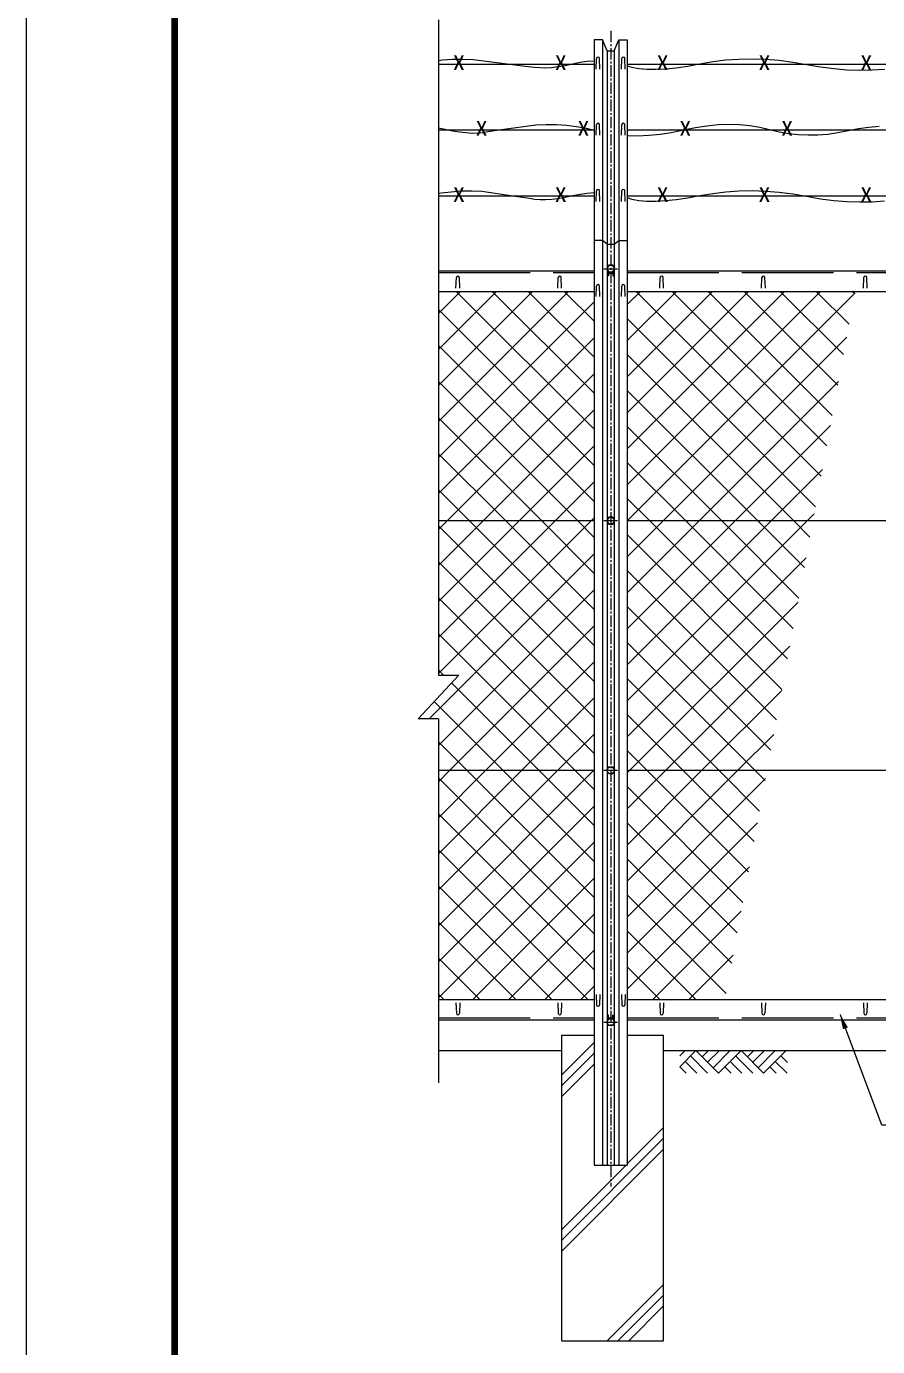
# Model space of a CAD drawing. Units: millimetres, scale not verified. Extents: x -4455 to 4455, y -3150 to 3150.
# Drawn here: x -4455 to -2783, y -975 to 1617 of the extents above; entities that cross this region are included whole.
import ezdxf
from ezdxf.enums import TextEntityAlignment as Align

# ---------------------------------------------------------------- set-up
doc = ezdxf.new("R2010")
doc.units = ezdxf.units.MM
doc.header["$LTSCALE"] = 30
for name, pattern in [('DASHED', [7.5, 6, -1.5]), ('USER1', [2, 1.25, -0.25, 0.25, -0.25]), ('USER4', [1.125, 0.75, -0.125, 0.125, -0.125])]:
    doc.linetypes.add(name, pattern=pattern)
for name, color, linetype, lineweight in [('0-2_6文字', 3, 'Continuous', 9), ('0-3_0', 7, 'Continuous', 9), ('0-4_1部材', 3, 'Continuous', 18), ('0-5_8部品', 7, 'Continuous', 9), ('0-6_GL', 7, 'Continuous', 9), ('0-7_4基礎', 4, 'Continuous', 18), ('0-8_中心線', 1, 'USER1', 18), ('0-A_2網', 4, 'Continuous', 18), ('0-D_D-TTL', 7, 'Continuous', 9)]:
    doc.layers.add(name, color=color, linetype=linetype, lineweight=lineweight)
doc.styles.add('ＭＳ ゴシック', font='')
doc.styles.get('ＭＳ ゴシック').set_extended_font_data('MS Gothic')

# ---------------------------------------------------------------- blocks, each defined once
blk = doc.blocks.new('GL-マーク')
at = {"layer": '0-3_0', "color": 1, "lineweight": 18}
for p, q in [((-418.12, -21.21), (-396.91, 0)), ((-418.12, -63.64), (-354.48, 0)), ((-354.48, 0), (-265.86, -88.62)), ((-304.52, 0), (-329.5, -24.98)), ((-262.09, 0), (-308.29, -46.2)), ((-219.67, 0), (-287.08, -67.41)), ((-177.24, 0), (-265.86, -88.62)), ((-177.24, 0), (-88.62, -88.62)), ((-127.28, 0), (-152.26, -24.98)), ((-84.85, 0), (-131.05, -46.19)), ((-42.43, 0), (-109.83, -67.41)), ((0, 0), (-88.62, -88.62)), ((-396.91, -42.43), (-350.71, -88.62)), ((-375.7, -21.21), (-308.29, -88.62)), ((-219.67, -42.43), (-173.47, -88.62)), ((-198.45, -21.21), (-131.05, -88.62)), ((3.77, -88.62), (-42.43, -42.43)), ((4.99, -47.42), (-21.21, -21.21)), ((-418.12, -63.64), (-393.14, -88.62)), ((-240.88, -63.64), (-215.9, -88.62)), ((-38.66, -88.62), (-63.64, -63.64))]:
    blk.add_line(p, q, dxfattribs=at)

msp = doc.modelspace()

# ---------------------------------------------------------------- linework, layer by layer
at = {"layer": '0-2_6文字', "color": 7}
msp.add_lwpolyline([(-2157.56, -539.77), (-2774.85, -539.77), (-2856.62, -323.74)], dxfattribs=at)
msp.add_solid([(-2857.32, -321.87), (-2841.83, -348.08), (-2851.58, -351.77)], dxfattribs=at)
at = {"layer": '0-4_1部材', "color": 4}
for p, q in [((-3645.86, 1629.72), (-3645.86, 343.41)), ((-3605.86, 343.41), (-3685.86, 257.25)), ((-3645.86, 343.41), (-3605.86, 343.41)), ((-3645.86, 257.25), (-3685.86, 257.25)), ((-3645.86, 257.25), (-3645.86, -456.87))]:
    msp.add_line(p, q, dxfattribs=at)
at = {"layer": '0-4_1部材', "color": 7, "lineweight": 9}
for p, q in [((-3340.15, 1590.28), (-3340.15, -618.43)), ((-3291.65, 1590.28), (-3275.15, 1590.28)), ((-3275.15, 1590.28), (-3275.15, -618.43)), ((-3300.65, 1189.33), (-3291.65, 1196.57)), ((-3291.65, 1196.57), (-3275.15, 1196.57)), ((-3314.65, 1189.33), (-3300.65, 1189.33)), ((-3645.86, 1136.57), (-3340.15, 1136.57)), ((-3275.15, 1136.57), (-1540.15, 1136.57)), ((-3645.86, 1096.57), (-3340.15, 1096.57)), ((-3275.15, 1096.57), (-1540.15, 1096.57)), ((-3645.86, 646.57), (-3340.15, 646.57)), ((-3275.15, 646.57), (-1540.15, 646.57)), ((-3645.86, 156.57), (-3340.15, 156.57)), ((-3275.15, 156.57), (-1540.15, 156.57)), ((-3645.86, -293.43), (-3340.15, -293.43)), ((-3275.15, -293.43), (-1540.15, -293.43)), ((-3645.86, -333.43), (-3340.15, -333.43)), ((-3275.15, -333.43), (-1540.15, -333.43)), ((-3340.15, -618.43), (-3275.15, -618.43))]:
    msp.add_line(p, q, dxfattribs=at)
at = {"layer": '0-4_1部材'}
for p, q in [((-3323.65, 1590.28), (-3323.65, -618.43)), ((-3291.65, 1590.28), (-3291.65, -618.43)), ((-3314.65, 1568.57), (-3314.65, -618.43)), ((-3300.65, 1568.57), (-3300.65, -618.43)), ((-3336.14, 1533.01), (-3335.39, 1553.51)), ((-3328.64, 1533.01), (-3329.39, 1553.51)), ((-3286.66, 1533.01), (-3285.91, 1553.51)), ((-3279.16, 1533.01), (-3279.91, 1553.51)), ((-3336.14, 1403.1), (-3335.39, 1423.6)), ((-3328.64, 1403.1), (-3329.39, 1423.6)), ((-3286.66, 1403.1), (-3285.91, 1423.6)), ((-3279.16, 1403.1), (-3279.91, 1423.6)), ((-3336.14, 1273.2), (-3335.39, 1293.7)), ((-3328.64, 1273.2), (-3329.39, 1293.7)), ((-3286.66, 1273.2), (-3285.91, 1293.7)), ((-3279.16, 1273.2), (-3279.91, 1293.7)), ((-3611.4, 1103.07), (-3610.65, 1123.57)), ((-3603.9, 1103.07), (-3604.65, 1123.57)), ((-3411.4, 1103.07), (-3410.65, 1123.57)), ((-3403.9, 1103.07), (-3404.65, 1123.57)), ((-3211.4, 1103.07), (-3210.65, 1123.57)), ((-3203.9, 1103.07), (-3204.65, 1123.57)), ((-3011.4, 1103.07), (-3010.65, 1123.57)), ((-3003.9, 1103.07), (-3004.65, 1123.57)), ((-2811.4, 1103.07), (-2810.65, 1123.57)), ((-2803.9, 1103.07), (-2804.65, 1123.57)), ((-3611.4, -299.93), (-3610.65, -320.43)), ((-3603.9, -299.93), (-3604.65, -320.43)), ((-3411.4, -299.93), (-3410.65, -320.43)), ((-3403.9, -299.93), (-3404.65, -320.43)), ((-3211.4, -299.93), (-3210.65, -320.43)), ((-3203.9, -299.93), (-3204.65, -320.43)), ((-3011.4, -299.93), (-3010.65, -320.43)), ((-3003.9, -299.93), (-3004.65, -320.43)), ((-2811.4, -299.93), (-2810.65, -320.43)), ((-2803.9, -299.93), (-2804.65, -320.43))]:
    msp.add_line(p, q, dxfattribs=at)
at = {"layer": '0-4_1部材', "color": 1}
for p, q in [((-3645.86, 1542.57), (-3340.15, 1542.57)), ((-3275.15, 1542.57), (-1540.15, 1542.57)), ((-3645.86, 1413.72), (-3340.15, 1413.72)), ((-3275.15, 1413.72), (-1540.15, 1413.72)), ((-3645.86, 1283.81), (-3340.15, 1283.81)), ((-3275.15, 1283.81), (-1540.15, 1283.81))]:
    msp.add_line(p, q, dxfattribs=at)
at = {"layer": '0-4_1部材', "color": 1, "linetype": 'DASHED'}
for p, q in [((-3645.86, 1133.57), (-3340.15, 1133.57)), ((-3275.15, 1133.57), (-1540.15, 1133.57)), ((-3645.86, -329.43), (-3340.15, -329.43)), ((-3275.15, -329.43), (-1540.15, -329.43))]:
    msp.add_line(p, q, dxfattribs=at)
at = {"layer": '0-4_1部材', "color": 7, "lineweight": 9}
for points in [[(-3314.65, 1568.78), (-3323.65, 1590.28), (-3340.15, 1590.28)], [(-3314.65, 1568.78), (-3300.65, 1568.78), (-3291.65, 1590.28)], [(-3314.65, 1189.33), (-3323.65, 1196.57), (-3340.15, 1196.57)]]:
    msp.add_lwpolyline(points, dxfattribs=at)
at = {"layer": '0-4_1部材', "color": 1}
for points in [[(-3645.86, 1549.99), (-3637.87, 1550.98), (-3617.97, 1552.33), (-3597.87, 1552.58), (-3577.56, 1551.73), (-3505.58, 1542.57)], [(-3505.58, 1542.57), (-3470.32, 1537.69), (-3456.99, 1536.56), (-3446.74, 1535.66), (-3435.62, 1535.56), (-3423.64, 1536.27), (-3410.81, 1537.78), (-3397.11, 1540.09), (-3382.55, 1543.2), (-3367.8, 1546.23), (-3353.53, 1548.28), (-3340.15, 1549.32)], [(-3275.15, 1539.29), (-3265.91, 1536.45), (-3252.11, 1533.93), (-3236.56, 1532.57), (-3219.25, 1532.38), (-3200.18, 1533.35), (-3179.36, 1535.49), (-3156.78, 1538.8), (-3132.45, 1543.28), (-3107.12, 1547.68), (-3081.53, 1550.78), (-3055.7, 1552.58), (-3029.62, 1553.06), (-3003.29, 1552.24), (-2976.71, 1550.12), (-2949.88, 1546.68), (-2922.8, 1541.94), (-2895.89, 1537.2), (-2869.55, 1533.75), (-2843.78, 1531.61), (-2818.59, 1530.76), (-2793.98, 1531.21), (-2769.94, 1532.95)], [(-3522.22, 1413.72), (-3548.92, 1409.4), (-3558.31, 1407.7), (-3568.57, 1406.81), (-3579.68, 1406.71), (-3591.66, 1407.42), (-3604.5, 1408.93), (-3618.19, 1411.24), (-3632.75, 1414.35), (-3645.86, 1417.04)], [(-3340.15, 1412.54), (-3355.11, 1416.14), (-3374.61, 1419.68), (-3394.31, 1422.13), (-3414.22, 1423.48), (-3434.32, 1423.73), (-3454.62, 1422.88), (-3522.22, 1413.72)], [(-3118.64, 1421.01), (-3141.3, 1417.52), (-3164.59, 1412.69), (-3187.92, 1407.87), (-3210.7, 1404.38), (-3232.92, 1402.22), (-3254.6, 1401.41), (-3275.15, 1401.91)], [(-2780.12, 1420.33), (-2800.81, 1418.48), (-2821.23, 1415.54), (-2841.37, 1411.49), (-2861.28, 1407.51), (-2881.02, 1404.75), (-2900.58, 1403.22), (-2919.97, 1402.9), (-2939.19, 1403.82), (-2958.23, 1405.95), (-2977.09, 1409.31), (-2995.78, 1413.89), (-3014.69, 1418.42), (-3034.23, 1421.6), (-3054.4, 1423.46), (-3075.19, 1423.98), (-3096.6, 1423.16), (-3118.64, 1421.01)], [(-3645.86, 1288.84), (-3640.69, 1289.78), (-3620.99, 1292.23), (-3601.09, 1293.57), (-3580.99, 1293.82), (-3560.69, 1292.97), (-3499.51, 1283.81)], [(-3499.51, 1283.81), (-3466.39, 1279.5), (-3456.99, 1277.8), (-3446.74, 1276.9), (-3435.62, 1276.81), (-3423.64, 1277.51), (-3410.81, 1279.02), (-3397.11, 1281.33), (-3382.55, 1284.44), (-3367.8, 1287.47), (-3353.53, 1289.52), (-3340.15, 1290.57)], [(-3275.15, 1280.53), (-3265.91, 1277.7), (-3252.11, 1275.17), (-3236.56, 1273.81), (-3219.25, 1273.62), (-3200.18, 1274.6), (-3179.36, 1276.74), (-3156.78, 1280.05), (-3132.45, 1284.52), (-3107.12, 1288.93), (-3081.53, 1292.03), (-3055.7, 1293.82), (-3029.62, 1294.31), (-3003.29, 1293.49), (-2976.71, 1291.36), (-2949.88, 1287.93), (-2922.8, 1283.19), (-2895.89, 1278.44), (-2869.55, 1275), (-2843.78, 1272.85), (-2818.59, 1272), (-2793.98, 1272.45), (-2769.94, 1274.2)]]:
    msp.add_lwpolyline(points, dxfattribs=at)
at = {"layer": '0-4_1部材'}
for centre, start, end in [((-3332.39, 1553.51), 0, 180), ((-3282.91, 1553.51), 0, 180), ((-3332.39, 1423.6), 0, 180), ((-3282.91, 1423.6), 0, 180), ((-3332.39, 1293.7), 0, 180), ((-3282.91, 1293.7), 0, 180), ((-3607.65, 1123.57), 0, 180), ((-3407.65, 1123.57), 0, 180), ((-3207.65, 1123.57), 0, 180), ((-3007.65, 1123.57), 0, 180), ((-2807.65, 1123.57), 0, 180), ((-3607.65, -320.43), 180, 0), ((-3407.65, -320.43), 180, 0), ((-3207.65, -320.43), 180, 0), ((-3007.65, -320.43), 180, 0), ((-2807.65, -320.43), 180, 0)]:
    msp.add_arc(centre, 3, start, end, dxfattribs=at)
at = {"layer": '0-5_8部品', "color": 1, "linetype": 'USER1', "lineweight": 18}
for p, q in [((-3321.08, 1141.02), (-3294.2, 1141.02)), ((-3321.08, 646.57), (-3294.2, 646.57)), ((-3321.08, 156.57), (-3294.2, 156.57)), ((-3321.08, -337.88), (-3294.2, -337.88))]:
    msp.add_line(p, q, dxfattribs=at)
at = {"layer": '0-5_8部品'}
for p, q in [((-3313.9, 1138.26), (-3313.9, 1127.34)), ((-3313.08, 1136.84), (-3313.9, 1136.84)), ((-3311.9, 1132.34), (-3313.9, 1132.34)), ((-3311.9, 1132.57), (-3303.4, 1132.57)), ((-3303.4, 1134.8), (-3303.4, 1127.34)), ((-3303.4, 1132.34), (-3301.4, 1132.34)), ((-3303.4, 1127.34), (-3301.4, 1127.34)), ((-3302.23, 1136.84), (-3301.4, 1136.84)), ((-3301.4, 1138.26), (-3301.4, 1127.34)), ((-3336.17, 1086.41), (-3335.42, 1106.91)), ((-3328.67, 1086.41), (-3329.42, 1106.91)), ((-3286.63, 1086.41), (-3285.88, 1106.91)), ((-3279.13, 1086.41), (-3279.88, 1106.91)), ((-3336.17, -283.28), (-3335.42, -303.78)), ((-3328.67, -283.28), (-3329.42, -303.78)), ((-3286.63, -283.28), (-3285.88, -303.78)), ((-3279.13, -283.28), (-3279.88, -303.78)), ((-3313.9, -335.13), (-3313.9, -324.2)), ((-3311.9, -324.2), (-3313.9, -324.2)), ((-3311.9, -329.2), (-3313.9, -329.2)), ((-3313.08, -333.7), (-3313.9, -333.7)), ((-3311.9, -331.67), (-3311.9, -324.2)), ((-3311.9, -329.43), (-3303.4, -329.43)), ((-3303.4, -329.2), (-3301.4, -329.2)), ((-3302.23, -333.7), (-3301.4, -333.7)), ((-3301.4, -335.13), (-3301.4, -324.2))]:
    msp.add_line(p, q, dxfattribs=at)
at = {"layer": '0-5_8部品', "color": 3, "lineweight": 18}
for points in [[(-3299.81, 1141.02), (-3303.73, 1147.81), (-3311.57, 1147.81), (-3315.49, 1141.02), (-3311.57, 1134.23), (-3303.73, 1134.23)], [(-3299.81, 646.57), (-3303.73, 653.36), (-3311.57, 653.36), (-3315.49, 646.57), (-3311.57, 639.78), (-3303.73, 639.78)], [(-3299.81, 156.57), (-3303.73, 149.78), (-3311.57, 149.78), (-3315.49, 156.57), (-3311.57, 163.36), (-3303.73, 163.36)], [(-3299.81, -337.88), (-3303.73, -344.67), (-3311.57, -344.67), (-3315.49, -337.88), (-3311.57, -331.09), (-3303.73, -331.09)]]:
    msp.add_lwpolyline(points, close=True, dxfattribs=at)
at = {"layer": '0-5_8部品'}
for points in [[(-3311.9, 1134.8), (-3311.9, 1127.34), (-3313.9, 1127.34)], [(-3303.4, -331.67), (-3303.4, -324.2), (-3301.4, -324.2)]]:
    msp.add_lwpolyline(points, dxfattribs=at)
at = {"layer": '0-5_8部品', "color": 3, "lineweight": 18}
for centre in [(-3307.65, 1141.02), (-3307.65, 646.57), (-3307.65, 156.57), (-3307.65, -337.88)]:
    msp.add_circle(centre, 6.8, dxfattribs=at)
at = {"layer": '0-5_8部品'}
for centre, start, end in [((-3332.42, 1106.91), 0, 180), ((-3282.88, 1106.91), 0, 180), ((-3332.42, -303.78), 180, 0), ((-3282.88, -303.78), 180, 0)]:
    msp.add_arc(centre, 3, start, end, dxfattribs=at)
at = {"layer": '0-6_GL'}
for p, q in [((-3645.86, -393.43), (-3403.7, -393.43)), ((-3203.7, -393.43), (-1603.7, -393.43))]:
    msp.add_line(p, q, dxfattribs=at)
at = {"layer": '0-7_4基礎', "color": 7, "lineweight": 9}
for p, q in [((-3403.7, -963.43), (-3403.7, -363.43)), ((-3403.7, -363.43), (-3340.15, -363.43)), ((-3275.15, -363.43), (-3203.7, -363.43)), ((-3203.7, -963.43), (-3203.7, -363.43)), ((-3403.7, -963.43), (-3203.7, -963.43))]:
    msp.add_line(p, q, dxfattribs=at)
at = {"layer": '0-7_4基礎'}
for p, q in [((-3403.7, -441.21), (-3340.15, -377.66)), ((-3403.7, -462.42), (-3340.15, -398.87)), ((-3403.7, -483.63), (-3340.15, -420.08)), ((-3403.7, -765.88), (-3203.7, -565.88)), ((-3275.15, -616.12), (-3203.7, -544.67)), ((-3403.7, -787.09), (-3203.7, -587.09)), ((-3403.7, -744.67), (-3277.47, -618.43)), ((-3314.65, -963.43), (-3203.7, -852.49)), ((-3293.43, -963.43), (-3203.7, -873.7)), ((-3272.22, -963.43), (-3203.7, -894.91))]:
    msp.add_line(p, q, dxfattribs=at)
at = {"layer": '0-8_中心線', "linetype": 'USER4'}
msp.add_line((-3307.65, 1607.9), (-3307.65, -660.67), dxfattribs=at)
at = {"layer": '0-A_2網'}
for p, q in [((-3645.86, 1053.38), (-3602.67, 1096.57)), ((-3645.86, 982.67), (-3531.96, 1096.57)), ((-3645.86, 911.96), (-3461.25, 1096.57)), ((-3645.86, 841.25), (-3390.54, 1096.57)), ((-3340.15, 825.77), (-3610.95, 1096.57)), ((-3340.15, 896.48), (-3540.24, 1096.57)), ((-3340.15, 967.19), (-3469.53, 1096.57)), ((-3340.15, 1037.9), (-3398.82, 1096.57)), ((-3275.15, 1070.53), (-3249.12, 1096.57)), ((-3275.15, 999.82), (-3178.41, 1096.57)), ((-3275.15, 929.11), (-3107.7, 1096.57)), ((-3275.15, 858.4), (-3036.99, 1096.57)), ((-3275.15, 787.69), (-2966.27, 1096.57)), ((-3275.15, 716.98), (-2895.56, 1096.57)), ((-2894.35, 733.52), (-3257.4, 1096.57)), ((-2883.37, 793.25), (-3186.69, 1096.57)), ((-2872.39, 852.98), (-3115.98, 1096.57)), ((-2861.41, 912.71), (-3045.27, 1096.57)), ((-2850.42, 972.43), (-2974.56, 1096.57)), ((-2839.44, 1032.16), (-2903.85, 1096.57)), ((-2828.46, 1091.89), (-2833.14, 1096.57)), ((-3645.86, 770.54), (-3340.15, 1076.24)), ((-3340.15, 755.06), (-3645.86, 1060.76)), ((-2905.33, 673.79), (-3275.15, 1043.61)), ((-3645.86, 699.83), (-3340.15, 1005.53)), ((-3340.15, 684.35), (-3645.86, 990.05)), ((-3628.41, 646.57), (-3340.15, 934.82)), ((-3373.09, 646.57), (-3645.86, 919.34)), ((-3133.43, 646.57), (-2860.08, 919.92)), ((-3019.53, 646.57), (-3275.15, 902.19)), ((-3557.7, 646.57), (-3340.15, 864.11)), ((-3443.8, 646.57), (-3645.86, 848.63)), ((-3090.24, 646.57), (-3275.15, 831.48)), ((-3062.72, 646.57), (-2876.01, 833.28)), ((-3514.51, 646.57), (-3645.86, 777.92)), ((-3486.99, 646.57), (-3340.15, 793.4)), ((-3160.95, 646.57), (-3275.15, 760.77)), ((-2992.01, 646.57), (-2891.93, 746.64)), ((-3585.22, 646.57), (-3645.86, 707.21)), ((-3416.27, 646.57), (-3340.15, 722.69)), ((-3345.56, 646.57), (-3340.15, 651.98)), ((-2921.3, 646.57), (-2907.86, 660)), ((-3645.86, 629.12), (-3628.41, 646.57)), ((-3645.86, 558.41), (-3557.7, 646.57)), ((-3645.86, 487.7), (-3486.99, 646.57)), ((-3645.86, 416.99), (-3416.27, 646.57)), ((-3645.86, 346.27), (-3345.56, 646.57)), ((-3340.15, 330.79), (-3645.86, 636.5)), ((-3340.15, 401.5), (-3585.22, 646.57)), ((-3340.15, 472.21), (-3514.51, 646.57)), ((-3340.15, 542.92), (-3443.8, 646.57)), ((-3340.15, 613.63), (-3373.09, 646.57)), ((-3275.15, 504.85), (-3133.43, 646.57)), ((-3275.15, 434.14), (-3062.72, 646.57)), ((-3275.15, 363.43), (-2992.01, 646.57)), ((-3275.15, 292.72), (-2921.3, 646.57)), ((-2949.25, 434.87), (-3160.95, 646.57)), ((-2938.27, 494.6), (-3090.24, 646.57)), ((-2927.29, 554.33), (-3019.53, 646.57)), ((-2971.22, 315.41), (-3275.15, 619.35)), ((-3664.17, 257.25), (-3340.15, 581.27)), ((-3275.15, 222), (-2923.79, 573.37)), ((-3340.15, 260.08), (-3645.86, 565.79)), ((-2982.2, 255.68), (-3275.15, 548.63)), ((-3645.86, 204.85), (-3340.15, 510.56)), ((-3340.15, 189.37), (-3645.86, 495.08)), ((-2993.18, 195.95), (-3275.15, 477.92)), ((-3269.88, 156.57), (-2939.72, 486.73)), ((-3623.43, 156.57), (-3340.15, 439.85)), ((-3024.51, 156.57), (-3275.15, 407.21)), ((-3199.17, 156.57), (-2955.65, 400.09)), ((-3552.72, 156.57), (-3340.15, 369.14)), ((-3635.62, 343.41), (-3645.86, 353.65)), ((-3095.22, 156.57), (-3275.15, 336.5)), ((-3128.46, 156.57), (-2971.58, 313.45)), ((-3482.01, 156.57), (-3340.15, 298.43)), ((-3165.93, 156.57), (-3275.15, 265.79)), ((-3411.3, 156.57), (-3340.15, 227.72)), ((-3057.75, 156.57), (-2987.5, 226.81)), ((-3236.64, 156.57), (-3275.15, 195.08)), ((-3645.86, 134.14), (-3623.43, 156.57)), ((-3645.86, 63.43), (-3552.72, 156.57)), ((-3645.86, -7.28), (-3482.01, 156.57)), ((-3645.86, -77.99), (-3411.3, 156.57)), ((-3275.15, 151.29), (-3269.88, 156.57)), ((-3275.15, 80.58), (-3199.17, 156.57)), ((-3275.15, 9.87), (-3128.46, 156.57)), ((-3275.15, -60.84), (-3057.75, 156.57)), ((-3037.1, -42.97), (-3236.64, 156.57)), ((-3026.12, 16.76), (-3165.93, 156.57)), ((-3015.14, 76.49), (-3095.22, 156.57)), ((-3004.16, 136.22), (-3024.51, 156.57)), ((-3340.15, -164.18), (-3645.86, 141.52)), ((-3275.15, -131.55), (-3003.43, 140.17)), ((-3048.08, -102.7), (-3275.15, 124.37)), ((-3645.86, -219.41), (-3340.15, 86.29)), ((-3340.15, -234.89), (-3645.86, 70.81)), ((-3059.06, -162.43), (-3275.15, 53.66)), ((-3275.15, -202.26), (-3019.36, 53.53)), ((-3645.86, -290.12), (-3340.15, 15.58)), ((-3352.32, -293.43), (-3645.86, 0.1)), ((-3070.04, -222.16), (-3275.15, -17.05)), ((-3275.15, -272.97), (-3035.29, -33.11)), ((-3423.03, -293.43), (-3645.86, -70.61)), ((-3578.46, -293.43), (-3340.15, -55.13)), ((-3081.03, -281.89), (-3275.15, -87.76)), ((-3507.75, -293.43), (-3340.15, -125.84)), ((-3224.9, -293.43), (-3051.22, -119.74)), ((-3493.75, -293.43), (-3645.86, -141.32)), ((-3140.19, -293.43), (-3275.15, -158.47)), ((-3437.04, -293.43), (-3340.15, -196.55)), ((-3154.19, -293.43), (-3067.14, -206.38)), ((-3564.46, -293.43), (-3645.86, -212.03)), ((-3210.9, -293.43), (-3275.15, -229.18)), ((-3635.17, -293.43), (-3645.86, -282.74)), ((-3366.32, -293.43), (-3340.15, -267.26)), ((-3083.48, -293.43), (-3083.07, -293.02))]:
    msp.add_line(p, q, dxfattribs=at)
for points in [[(-3275.15, 646.27), (-3274.85, 646.57), (-2828.22, 1093.2)], [(-3275.15, 575.56), (-3204.14, 646.57), (-2844.15, 1006.56)], [(-2916.31, 614.06), (-2948.82, 646.57), (-3275.15, 972.9)], [(-2960.23, 375.14), (-3231.66, 646.57), (-3275.15, 690.06)], [(-3340.15, 118.66), (-3378.06, 156.57), (-3645.86, 424.36)], [(-3340.15, 47.95), (-3448.77, 156.57), (-3620.19, 327.98)], [(-3340.15, -22.76), (-3519.48, 156.57), (-3654.23, 291.32)], [(-3340.15, -93.47), (-3590.19, 156.57), (-3645.86, 212.23)], [(-3645.86, -148.7), (-3340.59, 156.57), (-3340.15, 157)]]:
    msp.add_lwpolyline(points, dxfattribs=at)
at = {"layer": '0-D_D-TTL', "color": 2, "lineweight": 18}
msp.add_lwpolyline([(-4455.04, 3150.21), (4454.66, 3150.21), (4454.66, -3150.21), (-4455.04, -3150.21)], close=True, dxfattribs=at)
at = {"layer": '0-D_D-TTL'}
for points in [[(-4168.65, 2916.87), (4168.28, 2916.87), (4168.28, -2916.87), (-4168.65, -2916.87)], [(-4166, 2914.21), (4165.63, 2914.21), (4165.63, -2914.21), (-4166, -2914.21)], [(-4163.35, 2911.56), (4162.97, 2911.56), (4162.97, -2911.56), (-4163.35, -2911.56)], [(-4160.7, 2908.91), (4160.32, 2908.91), (4160.32, -2908.91), (-4160.7, -2908.91)], [(-4158.05, 2906.26), (4157.67, 2906.26), (4157.67, -2906.26), (-4158.05, -2906.26)]]:
    msp.add_lwpolyline(points, close=True, dxfattribs=at)

# ---------------------------------------------------------------- block references
at = {"layer": '0-6_GL', "xscale": 0.5, "yscale": 0.5}
msp.add_blockref('GL-マーク', (-2963.09, -393.58), dxfattribs=at)

# ---------------------------------------------------------------- texts
at = {"layer": '0-4_1部材', "color": 1, "style": 'ＭＳ ゴシック', "width": 1.2}
for p in [(-3617.48, 1522.29), (-3417.48, 1522.29), (-3217.48, 1522.29), (-3017.48, 1522.29), (-2817.48, 1522.29), (-3572.96, 1393.44), (-3372.96, 1393.44), (-3172.96, 1393.44), (-2972.96, 1393.44), (-3617.48, 1263.54), (-3417.48, 1263.54), (-3217.48, 1263.54), (-3017.48, 1263.54), (-2817.48, 1263.54)]:
    msp.add_text('X', height=28.81, dxfattribs=at).set_placement(p, align=Align.BOTTOM_LEFT)

doc.saveas('drawing.dxf')
